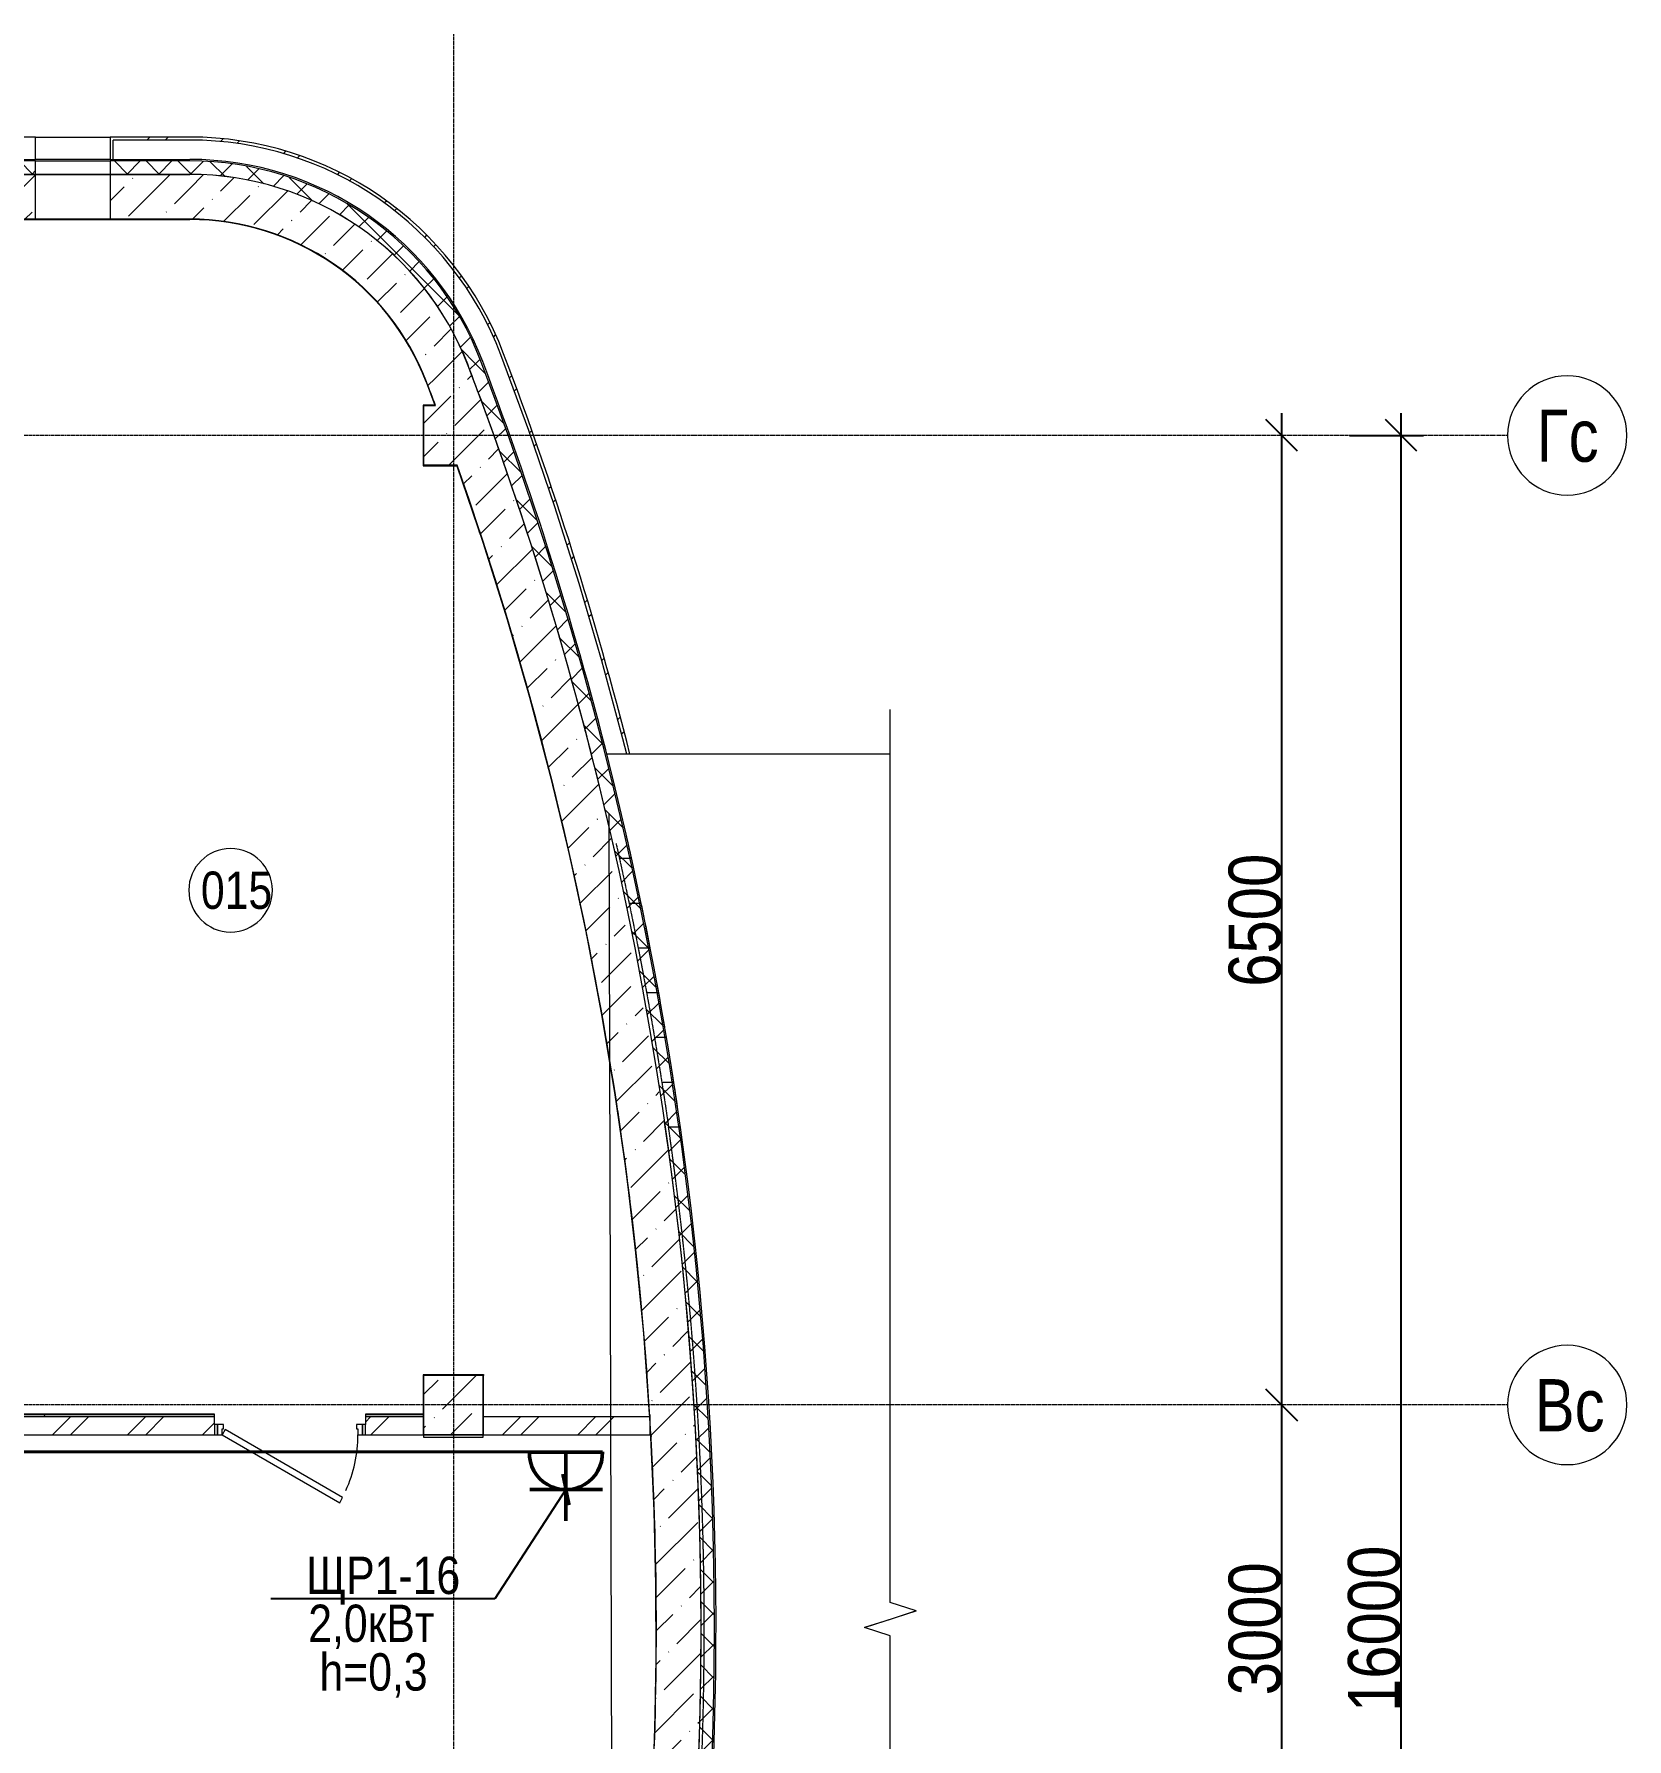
# Model space of a CAD drawing. Header units: metres. Extents: x -93142 to 227756, y -64772 to 286334.
# Drawn here: x 84653 to 95328, y -49524 to -38095 of the extents above; entities that cross this region are included whole.
import ezdxf

# ---------------------------------------------------------------- set-up
doc = ezdxf.new("R2010")
doc.units = ezdxf.units.M
for name, pattern in [('ADSK_Линия сетки', [21, 12, -3, 3, -3]), ('Сверху', [3.96875, 2.38125, -1.5875]), ('Сверху_2_', [3.96875, 2.38125, -1.5875])]:
    doc.linetypes.add(name, pattern=pattern)
for name, color, linetype, lineweight in [('A-ANNO-DIMS', 7, 'Continuous', 9), ('A-ANNO-NOTE', 7, 'Continuous', 5), ('A-AREA-IDEN', 7, 'Continuous', 9), ('A-DETL-THIN', 7, 'Continuous', 5), ('A-DOOR', 7, 'Continuous', 5), ('A-DOOR-FRAM', 7, 'Continuous', 13), ('A-FLOR', 7, 'Continuous', 5), ('A-GLAZ', 7, 'Continuous', 5), ('A-WALL', 7, 'Continuous', 5), ('A-WALL-PATT', 7, 'Continuous', 18), ('I-WALL', 7, 'Continuous', 5), ('S-COLS', 7, 'Continuous', 5), ('S-FNDN', 7, 'Continuous', 5), ('S-GRID', 7, 'Continuous', 9), ('S-GRID-IDEN', 7, 'Continuous', 9), ('S-STRS-MBND', 7, 'Сверху', 5), ('Освещение', 1, 'Continuous', 50), ('Эл-свет раб.', 5, 'Continuous', 50), ('ЭЛ.сети', 5, 'Continuous', 100), ('ЭОМ', 7, 'Continuous', 40)]:
    doc.layers.add(name, color=color, linetype=linetype, lineweight=lineweight)
doc.styles.add('GOST Common_I', font='ARIALN.TTF', dxfattribs={"height": 350})
doc.styles.add('GOST Common_I_1', font='ARIALN.TTF', dxfattribs={"height": 300})
doc.styles.add('STYLE1', font='ARIALN.TTF', dxfattribs={"height": 250})
doc.styles.add('ГОСТ 2.304', font='ARIALN.TTF', dxfattribs={"width": 0.85})
doc.dimstyles.new('ADSK_Основной_3_5', dxfattribs={"dimscale": 304.8, "dimtxt": 352.000249, "dimasz": 0.695866, "dimexe": 0.492126, "dimexo": 0.984252, "dimgap": 0, "dimtad": 1, "dimdec": 3, "dimrnd": 0.001, "dimdsep": 46, "dimtxsty": 'GOST Common_I', "dimblk1": 'OBLIQUE', "dimblk2": 'OBLIQUE', "dimsah": 1, "dimcen": 0.09, "dimdle": 0.492126, "dimazin": 0, "dimtfac": 1, "dimtdec": 4, "dimtix": 1, "dimtmove": 0, "dimatfit": 3, "dimfxl": 1, "dimtvp": 1, "dimtolj": 1, "dimtzin": 0, "dimarcsym": 2})
doc.dimstyles.new('СПДС', dxfattribs={"dimscale": 100, "dimtxt": 2.5, "dimasz": 2.5, "dimexe": 1.25, "dimexo": 0.625, "dimtad": 1, "dimdec": 0, "dimrnd": 0.001, "dimtxsty": 'ГОСТ 2.304', "dimblk": 'OBLIQUE', "dimcen": 2.5, "dimdle": 2, "dimadec": 0, "dimazin": 2, "dimtfac": 0.75, "dimtdec": 0, "dimtmove": 1, "dimatfit": 3, "dimfxl": 1, "dimtolj": 1, "dimarcsym": 1})
pattern_1 = [(45, (0, 0), (84.19025, 308.69666), [396.875, -79.375, 3.353, -76.022])]
pattern_2 = [(45, (0, 0), (-251.4472, 251.4472), []), (45, (0, 381), (-251.4472, 251.4472), [])]
pattern_3 = [(0, (0, 0), (812.8, 203.2), [33.528, -576.072, 33.528, -576.072, -3251.2]), (0, (0, 0), (812.8, 203.2), [-1219.2, 33.528, -1185.672, 33.528, -576.072, -1422.4]), (0, (0, 0), (812.8, 203.2), [-3048, 33.528, -372.872, 33.528, -982.472]), (120, (304.8, 101.6), (-582.37636, 602.30545), [33.528, -576.072, 33.528, -576.072, -3251.2]), (120, (304.8, 101.6), (-582.37636, 602.30545), [-1219.2, 33.528, -1185.672, 33.528, -576.072, -1422.4]), (120, (304.8, 101.6), (-582.37636, 602.30545), [-3048, 33.528, -372.872, 33.528, -982.472]), (240, (406.4, 508), (-230.42364, -805.50545), [33.528, -576.072, 33.528, -576.072, -3251.2]), (240, (406.4, 508), (-230.42364, -805.50545), [-1219.2, 33.528, -1185.672, 33.528, -576.072, -1422.4]), (240, (406.4, 508), (-230.42364, -805.50545), [-3048, 33.528, -372.872, 33.528, -982.472])]
pattern_4 = [(45, (0, 0), (-106.06602, 106.06602), []), (135, (0, 0), (-106.06602, -106.06602), [])]

# ---------------------------------------------------------------- blocks, each defined once
blk = doc.blocks.new('1709 КДП АПК АС_Крыльца_rvt-1-Цокольный этаж')
at = {"layer": 'S-FNDN', "lineweight": 9}
blk.add_line((88976, -45441), (88986, -45440), dxfattribs=at)
at = {"layer": 'S-STRS-MBND', "linetype": 'Continuous', "lineweight": 9}
blk.add_line((88537, -54123), (88507, -43323), dxfattribs=at)
at = {"layer": 'S-STRS-MBND', "lineweight": 9}
for p, q in [((88656, -43623), (88576, -43623)), ((88656, -43623), (88576, -43623)), ((88722, -43923), (88641, -43923)), ((88722, -43923), (88641, -43923)), ((88781, -44223), (88702, -44223)), ((88781, -44223), (88702, -44223)), ((88839, -44523), (88758, -44523)), ((88839, -44523), (88758, -44523)), ((88890, -44823), (88811, -44823)), ((88890, -44823), (88811, -44823)), ((88939, -45123), (88860, -45123)), ((88939, -45123), (88860, -45123)), ((88984, -45423), (88905, -45423)), ((88984, -45423), (88905, -45423))]:
    blk.add_line(p, q, dxfattribs=at)
blk.add_arc((65374, -48786), 23770, 352.1723, 8.1327, dxfattribs=at)
blk.add_open_spline([(88553, -43521), (88696, -44150), (88813, -44785), (88905, -45423)], degree=3, dxfattribs=at)
blk = doc.blocks.new('Окно-Квадратный проем - 500 x 600_в_-242012-Цокольный этаж')
at = {"layer": 'A-GLAZ', "lineweight": 20}
for p, q in [((-258, -150), (-258, 150)), ((242, 150), (242, -150))]:
    blk.add_line(p, q, dxfattribs=at)
at = {"layer": 'A-GLAZ', "linetype": 'Сверху_2_', "lineweight": 20}
for p, q in [((-258, 150), (242, 150)), ((242, -150), (-258, -150))]:
    blk.add_line(p, q, dxfattribs=at)
blk = doc.blocks.new('КДП АПК - КР_rvt-1-Цокольный этаж')
at = {"layer": 'A-WALL-PATT', "lineweight": 15}
h = blk.add_hatch(dxfattribs=at)
h.set_pattern_fill('FP_9', color=256, style=0, pattern_type=2)
h.set_pattern_definition(pattern_1)
h.paths.add_polyline_path([(85696, -38696), (85696, -38396), (85163, -38396), (85163, -38696), (85539, -38696)], flags=0)
h.paths.add_polyline_path([(84525, -38696), (84663, -38696), (84663, -38396), (81163, -38396), (81163, -38696), (82497, -38696)], flags=0)
h.paths.add_polyline_path([(80663, -38696), (80663, -38396), (77163, -38396), (77163, -38696), (80469, -38696)], flags=0)
h.paths.add_polyline_path([(76663, -38696), (76663, -38396), (73163, -38396), (73163, -38696), (74386, -38696)], flags=0)
h.paths.add_polyline_path([(72663, -38696), (72663, -38396), (67912, -38396), (67912, -38696), (72358, -38696)], flags=0)
h = blk.add_hatch(dxfattribs=at)
h.set_pattern_fill('FP_9', color=256, style=0, pattern_type=2)
h.set_pattern_definition(pattern_1)
h.paths.add_polyline_path([(87283, -39786), (87563, -39679), (87504, -39541), (87434, -39407), (87355, -39279), (87266, -39158), (87169, -39043), (87063, -38936), (86949, -38837), (86828, -38747), (86701, -38667), (86568, -38596), (86431, -38536), (86289, -38486), (86143, -38446), (85996, -38418), (85846, -38401), (85696, -38396), (85696, -38696), (85842, -38702), (85987, -38721), (86129, -38752), (86269, -38795), (86404, -38850), (86534, -38917), (86658, -38995), (86775, -39083), (86884, -39180), (86984, -39287), (87075, -39402), (87155, -39524), (87229, -39664)], flags=0)
h = blk.add_hatch(dxfattribs=at)
h.set_pattern_fill('FP_9', color=256, style=0, pattern_type=2)
h.set_pattern_definition(pattern_1)
h.paths.add_polyline_path([(87563, -56612), (87663, -56346), (87343, -56346), (87283, -56505)], flags=0)
h.paths.add_polyline_path([(87663, -39946), (87563, -39679), (87283, -39786), (87343, -39946), (87567, -39946)], flags=0)
h.paths.add_polyline_path([(87663, -56346), (87838, -55853), (88002, -55356), (88156, -54856), (88298, -54352), (88429, -53845), (88549, -53336), (88658, -52824), (88755, -52310), (88841, -51794), (88916, -51276), (88979, -50757), (89031, -50236), (89071, -49714), (89100, -49192), (89117, -48669), (89123, -48146), (89117, -47622), (89100, -47099), (89067, -46526), (89028, -46029), (88979, -45535), (88915, -45009), (88878, -44749), (88832, -44484), (88730, -43961), (88616, -43441), (88491, -42923), (88541, -42923), (88429, -42446), (88298, -41939), (88156, -41436), (88002, -40935), (87838, -40439), (87663, -39946), (87663, -40346), (87488, -40346), (87659, -40848), (87818, -41353), (87966, -41862), (88102, -42374), (88227, -42890), (88339, -43408), (88441, -43928), (88530, -44450), (88608, -44975), (88674, -45501), (88727, -46029), (88769, -46557), (88799, -47086), (88817, -47616), (88823, -48151), (88817, -48676), (88799, -49205), (88769, -49735), (88726, -50272), (88674, -50791), (88608, -51317), (88530, -51841), (88441, -52363), (88339, -52884), (88227, -53402), (88102, -53917), (87966, -54429), (87818, -54938), (87659, -55444), (87488, -55946), (87663, -55946)], flags=0)
at = {"layer": 'S-COLS', "lineweight": 15}
h = blk.add_hatch(dxfattribs=at)
h.set_pattern_fill('FP_9', color=256, style=0, pattern_type=2)
h.set_pattern_definition(pattern_1)
h.paths.add_polyline_path([(87663, -40346), (87663, -39946), (87263, -39946), (87263, -40346), (87567, -40346)], flags=0)
h = blk.add_hatch(dxfattribs=at)
h.set_pattern_fill('FP_9', color=256, style=0, pattern_type=2)
h.set_pattern_definition(pattern_1)
h.paths.add_polyline_path([(87663, -46846), (87663, -46446), (87263, -46446), (87263, -46846)], flags=0)
at = {"layer": 'I-WALL', "lineweight": 15}
for p, q in [((84663, -38396), (81163, -38396)), ((84663, -38696), (84663, -38396)), ((84663, -38396), (85163, -38396)), ((85696, -38396), (85163, -38396)), ((85163, -38396), (85163, -38696)), ((81163, -38696), (84663, -38696)), ((85163, -38696), (84663, -38696)), ((85163, -38696), (85696, -38696))]:
    blk.add_line(p, q, dxfattribs=at)
for centre, radius, start, end in [((85696, -40396), 2000, 20.9935, 90), ((85696, -40396), 1700, 21.0028, 90), ((65373, -48146), 23750, 20.1979, 20.8845), ((65373, -48146), 23450, 20.4678, 20.8838), ((65373, -48146), 23750, 12.7034, 20.1979), ((65373, -48146), 23450, 340.572, 19.428), ((65373, -48146), 23750, 339.8021, 8.2233)]:
    blk.add_arc(centre, radius, start, end, dxfattribs=at)
at = {"layer": 'S-COLS', "lineweight": 15}
for p, q in [((87343, -39946), (87263, -39946)), ((87263, -39946), (87263, -40346)), ((87263, -40346), (87488, -40346)), ((87663, -46446), (87263, -46446)), ((87263, -46446), (87263, -46846)), ((87663, -46846), (87663, -46446)), ((87263, -46846), (87663, -46846))]:
    blk.add_line(p, q, dxfattribs=at)
at = {"lineweight": 15}
blk.add_blockref('Окно-Квадратный проем - 500 x 600_в_-242012-Цокольный этаж', (84921, -38546), dxfattribs=at)
blk = doc.blocks.new('AC_Дверь_Однопольная_ДеревяннаяВнутренняя_ГОСТ6629-88 - ДГ 21-10Л-1292866-Цокольный этаж')
at = {"layer": 'A-DOOR', "lineweight": 13}
for p, q in [((-333, 515), (-353, 480)), ((-353, 480), (435, 25)), ((455, 60), (-333, 515)), ((435, 25), (455, 60))]:
    blk.add_line(p, q, dxfattribs=at)
at = {"layer": 'A-DOOR', "lineweight": 18}
for p, q in [((-485, 60), (-505, 60)), ((-505, 60), (-505, -10)), ((-485, -10), (-485, 60)), ((505, 60), (485, 60)), ((485, 60), (485, -10)), ((505, -10), (505, 60)), ((-505, -10), (-485, -10)), ((485, -10), (505, -10))]:
    blk.add_line(p, q, dxfattribs=at)
at = {"layer": 'A-DOOR'}
blk.add_arc((455, 60), 910, 155.7365, 180, dxfattribs=at)
at = {"layer": 'A-DOOR-FRAM'}
for p, q in [((-455, 60), (-485, 60)), ((-485, 60), (-485, -10)), ((-455, 20), (-455, 60)), ((-445, 20), (-455, 20)), ((-445, -10), (-445, 20)), ((455, 20), (445, 20)), ((445, 20), (445, -10)), ((485, 60), (455, 60)), ((455, 60), (455, 20)), ((485, -10), (485, 60)), ((-485, -10), (-445, -10)), ((445, -10), (485, -10))]:
    blk.add_line(p, q, dxfattribs=at)
blk = doc.blocks.new('Ось сетки - D8-1256827-Цокольный этаж')
at = {"layer": 'S-GRID-IDEN'}
for start, end in [(360, 180), (180, 360)]:
    blk.add_arc((0, 0), 4, start, end, dxfattribs=at)
blk = doc.blocks.new('ПСС_Марка_помещения - Имя_2_5мм-224473-Цокольный этаж')
at = {"layer": 'A-AREA-IDEN'}
for start, end in [(360, 180), (180, 360)]:
    blk.add_arc((-0.07, 0.04), 3.5, start, end, dxfattribs=at)
blk = doc.blocks.new('_Oblique')
at = {"color": 0, "linetype": 'ByBlock', "lineweight": -2}
blk.add_line((-0.5, -0.5), (0.5, 0.5), dxfattribs=at)
blk = doc.blocks.new('DIMBLOCK11-Цокольный этаж')
at = {"layer": 'A-ANNO-DIMS', "color": 0, "lineweight": -2, "transparency": 16777216}
for p, q in [((93815, -56936), (93815, -40636)), ((93468, -40786), (93965, -40786)), ((93468, -56786), (93965, -56786))]:
    blk.add_line(p, q, dxfattribs=at)
at = {"layer": 'Defpoints', "color": 0, "transparency": 16777216}
for p in [(93168, -40786), (93815, -40786), (93168, -56786)]:
    blk.add_point(p, dxfattribs=at)
at = {"layer": 'A-ANNO-DIMS', "color": 0, "lineweight": -2, "transparency": 16777216, "xscale": 212.1, "yscale": 212.1, "zscale": 212.1}
for p, rotation in [((93815, -40786), 90), ((93815, -56786), 270)]:
    blk.add_blockref('_Oblique', p, dxfattribs=dict(at, rotation=rotation))
at = {"layer": 'A-ANNO-DIMS', "color": 0, "lineweight": 15, "transparency": 16777216, "insert": (93636, -48786), "char_height": 350, "width": 1116.86, "attachment_point": 5, "rotation": 90, "style": 'GOST Common_I'}
blk.add_mtext('\\A1;16000', dxfattribs=at)
blk = doc.blocks.new('DIMBLOCK13-Цокольный этаж')
at = {"layer": 'A-ANNO-DIMS', "color": 0, "lineweight": -2, "transparency": 16777216}
for p, q in [((93015, -50436), (93015, -47136)), ((93165, -47286), (93165, -47286)), ((93165, -50286), (93165, -50286))]:
    blk.add_line(p, q, dxfattribs=at)
at = {"layer": 'Defpoints', "color": 0, "transparency": 16777216}
for p in [(92865, -47286), (93015, -47286), (92865, -50286)]:
    blk.add_point(p, dxfattribs=at)
at = {"layer": 'A-ANNO-DIMS', "color": 0, "lineweight": -2, "transparency": 16777216, "xscale": 212.1, "yscale": 212.1, "zscale": 212.1}
for p, rotation in [((93015, -47286), 90), ((93015, -50286), 270)]:
    blk.add_blockref('_Oblique', p, dxfattribs=dict(at, rotation=rotation))
at = {"layer": 'A-ANNO-DIMS', "color": 0, "lineweight": 15, "transparency": 16777216, "insert": (92836, -48786), "char_height": 350, "width": 945.03, "attachment_point": 5, "rotation": 90, "style": 'GOST Common_I'}
blk.add_mtext('\\A1;3000', dxfattribs=at)
blk = doc.blocks.new('DIMBLOCK14-Цокольный этаж')
at = {"layer": 'A-ANNO-DIMS', "color": 0, "lineweight": -2, "transparency": 16777216}
for p, q in [((93015, -47436), (93015, -40636)), ((93165, -40786), (93165, -40786)), ((93165, -47286), (93165, -47286))]:
    blk.add_line(p, q, dxfattribs=at)
at = {"layer": 'Defpoints', "color": 0, "transparency": 16777216}
for p in [(92865, -40786), (93015, -40786), (92865, -47286)]:
    blk.add_point(p, dxfattribs=at)
at = {"layer": 'A-ANNO-DIMS', "color": 0, "lineweight": -2, "transparency": 16777216, "xscale": 212.1, "yscale": 212.1, "zscale": 212.1}
for p, rotation in [((93015, -40786), 90), ((93015, -47286), 270)]:
    blk.add_blockref('_Oblique', p, dxfattribs=dict(at, rotation=rotation))
at = {"layer": 'A-ANNO-DIMS', "color": 0, "lineweight": 15, "transparency": 16777216, "insert": (92836, -44036), "char_height": 350, "width": 945.03, "attachment_point": 5, "rotation": 90, "style": 'GOST Common_I'}
blk.add_mtext('\\A1;6500', dxfattribs=at)
blk = doc.blocks.new('Розетка штепсельная с заземляющим контактом скрытой установки IP20')
at = {"layer": 'Эл-свет раб.', "ltscale": 0.3}
for p, q in [((191575, -246568), (191575, -246106)), ((191816, -246316), (191329, -246316)), ((191819, -246568), (191331, -246568))]:
    blk.add_line(p, q, dxfattribs=at)
at = {"layer": 'Эл-свет раб.', "ltscale": 0.3, "extrusion": (0, 0, -1)}
blk.add_ellipse((191575, -246560), major_axis=(-173, 173), ratio=1, start_param=5.464002, end_param=8.673165, dxfattribs=at)

msp = doc.modelspace()

# ---------------------------------------------------------------- hatches: boundary and pattern name
at = {"layer": 'A-WALL-PATT', "lineweight": 15}
h = msp.add_hatch(dxfattribs=at)
h.set_pattern_fill('FP_1', color=256, style=0, pattern_type=2)
h.set_pattern_definition(pattern_2)
h.paths.add_polyline_path([(85162.6532, -38935.6443), (85182.6532, -38935.6443), (85182.6532, -38805.6443), (85695.5434, -38805.6443), (85695.5434, -38785.6443), (85162.6532, -38785.6443), (85162.6532, -38805.6443)], flags=0)
h.paths.add_polyline_path([(84642.6532, -38935.6443), (84662.6532, -38935.6443), (84662.6532, -38785.6443), (81162.6532, -38785.6443), (81162.6532, -38935.6443), (81182.6532, -38935.6443), (81182.6532, -38805.6443), (84642.6532, -38805.6443)], flags=0)
h.paths.add_polyline_path([(80642.6532, -38935.6443), (80662.6532, -38935.6443), (80662.6532, -38785.6443), (77162.6532, -38785.6443), (77162.6532, -38935.6443), (77182.6532, -38935.6443), (77182.6532, -38805.6443), (80642.6532, -38805.6443)], flags=0)
h.paths.add_polyline_path([(76642.6532, -38935.6443), (76662.6532, -38935.6443), (76662.6532, -38785.6443), (73162.6532, -38785.6443), (73162.6532, -38935.6443), (73182.6532, -38935.6443), (73182.6532, -38805.6443), (76642.6532, -38805.6443)], flags=0)
h.paths.add_polyline_path([(72662.6532, -38935.6443), (72662.6532, -38785.6443), (67912.2467, -38785.6443), (67912.2467, -38805.6443), (72642.6532, -38805.6443), (72642.6532, -38935.6443)], flags=0)
h = msp.add_hatch(dxfattribs=at)
h.set_pattern_fill('FP_1', color=256, style=0, pattern_type=2)
h.set_pattern_definition(pattern_2)
h.paths.add_polyline_path([(87780.7407, -40245.1684), (87799.4357, -40238.0623), (87737.4744, -40090.6482), (87665.1996, -39948.0072), (87582.9762, -39810.8597), (87491.2196, -39679.8985), (87390.3933, -39555.785), (87281.0065, -39439.146), (87163.6117, -39330.5708), (87038.8018, -39230.6078), (86907.2073, -39139.7618), (86769.4928, -39058.4916), (86626.3539, -38987.2079), (86478.5136, -38926.2706), (86326.7186, -38875.9874), (86171.7356, -38836.6125), (86014.3474, -38808.3446), (85855.349, -38791.3266), (85695.5434, -38785.6443), (85695.5434, -38805.6443), (85863.8104, -38812.0018), (86031.1179, -38831.0378), (86196.5122, -38862.644), (86359.05, -38906.6401), (86517.8046, -38962.7752), (86671.871, -39030.7293), (86820.3706, -39110.1148), (86962.4567, -39200.4793), (87097.3192, -39301.3074), (87224.1891, -39412.0242), (87342.3431, -39531.9985), (87453.2913, -39663.5622), (87549.862, -39796.9344), (87638.0438, -39940.3853), (87715.1499, -40090.0812)], flags=0)
at = {"layer": 'A-WALL-PATT', "lineweight": 15, "true_color": 0x787878}
h = msp.add_hatch(dxfattribs=at)
h.set_pattern_fill('FP_4', color=8, style=0, pattern_type=2)
h.set_pattern_definition(pattern_4)
h.paths.add_polyline_path([(85539.2534, -39035.6443), (85695.5434, -39035.6443), (85695.5434, -38945.6443), (85162.6532, -38945.6443), (85162.6532, -39035.6443)], flags=0)
h.paths.add_polyline_path([(84662.6532, -39035.6443), (84662.6532, -38945.6443), (81162.6532, -38945.6443), (81162.6532, -39035.6443), (84525.3001, -39035.6443)], flags=0)
h.paths.add_polyline_path([(80662.6532, -39035.6443), (80662.6532, -38945.6443), (77162.6532, -38945.6443), (77162.6532, -39035.6443), (80469.4869, -39035.6443)], flags=0)
h.paths.add_polyline_path([(76662.6532, -39035.6443), (76662.6532, -38945.6443), (73162.6532, -38945.6443), (73162.6532, -39035.6443), (74385.7672, -39035.6443)], flags=0)
h.paths.add_polyline_path([(72662.6532, -39035.6443), (72662.6532, -38945.6443), (67912.2467, -38945.6443), (67912.2467, -39035.6443), (72357.8606, -39035.6443)], flags=0)
h = msp.add_hatch(dxfattribs=at)
h.set_pattern_fill('FP_4', color=8, style=0, pattern_type=2)
h.set_pattern_definition(pattern_4)
h.paths.add_polyline_path([(87562.7851, -40319.119), (87646.8419, -40286.9562), (87585.0102, -40142.3273), (87512.4765, -40002.7581), (87429.6519, -39869.0391), (87337.0054, -39741.9278), (87235.0617, -39622.1439), (87124.3983, -39510.3661), (87005.6419, -39407.2273), (86879.4652, -39313.3118), (86746.5828, -39229.1516), (86607.7474, -39155.2231), (86463.7453, -39091.9453), (86315.3922, -39039.6765), (86163.5283, -38998.7128), (86009.0137, -38969.2861), (85852.7237, -38951.5631), (85695.5434, -38945.6443), (85695.5434, -39035.6443), (85845.95, -39041.3079), (85995.5048, -39058.2665), (86143.3607, -39086.424), (86288.6804, -39125.6211), (86430.6408, -39175.6358), (86568.438, -39236.1847), (86701.2915, -39306.9249), (86828.4488, -39387.4558), (86949.1899, -39477.3214), (87062.8309, -39576.0126), (87168.7282, -39682.9705), (87266.282, -39797.5893), (87354.9398, -39919.2199), (87434.1996, -40047.1735), (87503.6124, -40180.7253)], flags=0)
at = {"layer": 'A-WALL-PATT', "lineweight": 15}
h = msp.add_hatch(dxfattribs=at)
h.set_pattern_fill('FP_2', color=256, style=0, pattern_type=2)
h.set_pattern_definition(pattern_3)
h.paths.add_polyline_path([(85695.5434, -39338.6443), (85695.5434, -39335.6443), (84280.6532, -39335.6443), (84280.6532, -39338.6443), (85539.2534, -39338.6443)], flags=0)
h = msp.add_hatch(dxfattribs=at)
h.set_pattern_fill('FP_2', color=256, style=0, pattern_type=2)
h.set_pattern_definition(pattern_3)
h.paths.add_polyline_path([(87279.7986, -40427.4136), (87282.6004, -40426.3413), (87224.3874, -40292.2495), (87154.8698, -40163.6545), (87074.5616, -40041.5072), (86984.0566, -39926.7108), (86884.0241, -39820.1141), (86775.2036, -39722.5054), (86658.3998, -39634.6063), (86534.4764, -39557.0668), (86404.3498, -39490.4603), (86268.982, -39435.2793), (86129.3742, -39391.9318), (85986.5584, -39360.7383), (85841.5909, -39341.9294), (85695.5434, -39335.6443), (85695.5434, -39338.6443), (85841.3329, -39344.9183), (85986.0444, -39363.6939), (86128.6079, -39394.8323), (86267.9693, -39438.1032), (86403.0979, -39493.1867), (86532.9948, -39559.6754), (86656.6993, -39637.0778), (86773.2969, -39724.8215), (86881.9253, -39822.2578), (86981.7813, -39928.666), (87072.1266, -40043.2595), (87152.2932, -40165.191), (87221.6882, -40293.5587), (87255.2293, -40370.8192)], flags=0)
at = {"layer": 'A-WALL-PATT', "lineweight": 15, "true_color": 0x787878}
h = msp.add_hatch(dxfattribs=at)
h.set_pattern_fill('FP_4', color=8, style=0, pattern_type=2)
h.set_pattern_definition(pattern_4)
h.paths.add_polyline_path([(87646.8419, -57284.3325), (87834.6597, -56774.7386), (88010.8204, -56260.9986), (88175.2325, -55743.379), (88327.8107, -55222.1485), (88468.4759, -54697.5775), (88597.155, -54169.9384), (88713.7812, -53639.5049), (88819.1753, -53101.4448), (88910.6392, -52571.3572), (88990.7689, -52034.1975), (89058.6414, -51495.3517), (89114.2216, -50955.0997), (89157.4805, -50413.7218), (89188.3958, -49871.499), (89206.9514, -49328.7126), (89213.1377, -48785.6443), (89206.9514, -48242.5761), (89188.3958, -47699.7897), (89153.7286, -47110.6119), (89114.2216, -46616.1889), (89052.7136, -46028.875), (88990.5304, -45535.4925), (88910.6392, -44999.9314), (88818.294, -44464.7363), (88713.7812, -43931.7838), (88597.155, -43401.3502), (88468.4759, -42873.7111), (88327.8107, -42349.1401), (88161.7089, -41785.3332), (88010.8204, -41310.29), (87834.6597, -40796.55), (87646.8419, -40286.9562), (87562.7851, -40319.119), (87749.8903, -40826.7847), (87925.3825, -41338.5809), (88089.1708, -41854.2418), (88241.1701, -42373.5), (88381.3015, -42896.0859), (88513.6572, -43440.6707), (88627.8084, -43961.0281), (88730.2584, -44483.7916), (88821.7871, -45014.2596), (88901.6127, -45549.3864), (88969.2277, -46086.1927), (89024.5969, -46624.4), (89067.6917, -47163.7289), (89098.4897, -47703.8995), (89116.9749, -48244.6315), (89123.1377, -48785.6443), (89116.9749, -49326.6571), (89098.4897, -49867.3891), (89067.6917, -50407.5597), (89024.5969, -50946.8886), (88969.2277, -51485.0959), (88901.6127, -52021.9022), (88821.7871, -52557.029), (88727.5869, -53101.4448), (88625.676, -53621.1342), (88509.4923, -54149.5603), (88381.3015, -54675.2027), (88241.1701, -55197.7886), (88089.1708, -55717.0468), (87925.3825, -56232.7077), (87749.8903, -56744.5039), (87562.7851, -57252.1696), (87567.1599, -57253.8435)], flags=0)
at = {"layer": 'A-WALL-PATT', "lineweight": 15}
h = msp.add_hatch(dxfattribs=at)
h.set_pattern_fill('FP_1', color=256, style=0, pattern_type=2)
h.set_pattern_definition(pattern_2)
h.paths.add_polyline_path([(88624.4468, -42922.9788), (88645.1026, -42922.9788), (88621.0129, -42824.4114), (88480.1934, -42299.9695), (88327.5448, -41778.8478), (88163.1452, -41261.3131), (87987.0788, -40747.6303), (87799.4357, -40238.0623), (87780.7407, -40245.1684), (87967.5585, -40752.4289), (88142.8947, -41263.7717), (88308.5358, -41785.3332), (88458.7716, -42297.6624), (88599.1518, -42819.685), (88616.4971, -42890.5158)], flags=0)
h = msp.add_hatch(dxfattribs=at)
h.set_pattern_fill('FP_2', color=256, style=0, pattern_type=2)
h.set_pattern_definition(pattern_3)
h.paths.add_polyline_path([(88779.1898, -47350.6443), (88739.6925, -46809.128), (88687.6685, -46268.6714), (88623.1457, -45729.564), (88546.1588, -45192.095), (88456.7488, -44656.5525), (88354.9639, -44123.2236), (88240.8585, -43592.3942), (88114.4938, -43064.3489), (87975.9377, -42539.3707), (87825.2643, -42017.7411), (87662.5544, -41499.7397), (87487.8952, -40985.6443), (87485.7723, -40988.6448), (87660.225, -41502.2694), (87822.7492, -42019.7923), (87973.2579, -42540.9363), (88111.6705, -43065.4227), (88237.913, -43592.9706), (88351.9178, -44123.2977), (88453.6239, -44656.1203), (88542.9768, -45191.153), (88619.9287, -45728.1096), (88684.4385, -46266.7026), (88736.4715, -46806.6439), (88775.9998, -47347.6412)], flags=0)
h = msp.add_hatch(dxfattribs=at)
h.set_pattern_fill('FP_2', color=256, style=0, pattern_type=2)
h.set_pattern_definition(pattern_3)
h.paths.add_polyline_path([(87262.6532, -47347.6443), (87262.6532, -47082.6443), (87259.6532, -47082.6443), (87259.6532, -47347.6443)], flags=0)
h = msp.add_hatch(dxfattribs=at)
h.set_pattern_fill('FP_2', color=256, style=0, pattern_type=2)
h.set_pattern_definition(pattern_3)
h.paths.add_polyline_path([(87662.6532, -47085.6443), (87665.6532, -47085.6443), (87665.6532, -47082.6443), (87262.6532, -47082.6443), (87262.6532, -47085.6443)], flags=0)
h = msp.add_hatch(dxfattribs=at)
h.set_pattern_fill('FP_2', color=256, style=0, pattern_type=2)
h.set_pattern_definition(pattern_3)
h.paths.add_polyline_path([(87665.6532, -47350.6443), (87665.6532, -47085.6443), (87662.6532, -47085.6443), (87662.6532, -47350.6443)], flags=0)
h = msp.add_hatch(dxfattribs=at)
h.set_pattern_fill('FP_1', color=256, style=0, pattern_type=2)
h.set_pattern_definition(pattern_2)
h.paths.add_polyline_path([(87262.6532, -47485.6443), (87262.6532, -47365.6443), (86872.6532, -47365.6443), (86872.6532, -47485.6443)], flags=0)
h.paths.add_polyline_path([(84262.6532, -47485.6443), (85862.6532, -47485.6443), (85862.6532, -47365.6443), (84262.6532, -47365.6443), (84262.6532, -47443.389)], flags=0)
h = msp.add_hatch(dxfattribs=at)
h.set_pattern_fill('FP_2', color=256, style=0, pattern_type=2)
h.set_pattern_definition(pattern_3)
h.paths.add_polyline_path([(86872.6532, -47350.6443), (87262.6532, -47350.6443), (87262.6532, -47347.6443), (86872.6532, -47347.6443)], flags=0)
h.paths.add_polyline_path([(85862.6532, -47350.6443), (85862.6532, -47347.6443), (84280.6532, -47347.6443), (84280.6532, -47350.6443), (84525.3001, -47350.6443)], flags=0)
h = msp.add_hatch(dxfattribs=at)
h.set_pattern_fill('FP_2', color=256, style=0, pattern_type=2)
h.set_pattern_definition(pattern_3)
h.paths.add_polyline_path([(86872.6532, -47365.6443), (87262.6532, -47365.6443), (87262.6532, -47350.6443), (86872.6532, -47350.6443)], flags=0)
h.paths.add_polyline_path([(85862.6532, -47365.6443), (85862.6532, -47350.6443), (84280.6532, -47350.6443), (84280.6532, -47365.6443), (84525.3001, -47365.6443)], flags=0)
h = msp.add_hatch(dxfattribs=at)
h.set_pattern_fill('FP_1', color=256, style=0, pattern_type=2)
h.set_pattern_definition(pattern_2)
h.paths.add_polyline_path([(88581.1132, -47485.6443), (88782.6532, -47485.6443), (88782.6532, -47365.6443), (87662.6532, -47365.6443), (87662.8894, -47485.6443)], flags=0)
h = msp.add_hatch(dxfattribs=at)
h.set_pattern_fill('FP_2', color=256, style=0, pattern_type=2)
h.set_pattern_definition(pattern_3)
h.paths.add_polyline_path([(88787.4865, -50078.227), (88800.2261, -49821.9977), (88810.1618, -49565.6443), (88807.1602, -49565.6436), (88797.2269, -49821.915), (88784.4911, -50078.0616)], flags=0)
h.paths.add_polyline_path([(88812.6876, -49485.6443), (88821.1885, -49087.9894), (88822.9437, -48690.2476), (88817.9525, -48292.5332), (88806.2165, -47894.9606), (88787.7391, -47497.6443), (88784.8995, -47500.6467), (88806.8317, -47995.8381), (88818.2911, -48491.3825), (88819.2726, -48987.0584), (88809.7757, -49482.6438)], flags=0)

# ---------------------------------------------------------------- linework, layer by layer
at = {"layer": 'A-ANNO-NOTE', "lineweight": 15}
for p, q in [((90391.2088, -42922.9788), (90391.2088, -42622.9788)), ((90564.5091, -48666.6701), (90391.2088, -48722.9788)), ((90564.5091, -48666.6701), (90391.2088, -48722.9788)), ((90391.2088, -48722.9788), (90218.0042, -48777.9787))]:
    msp.add_line(p, q, dxfattribs=at)
at = {"layer": 'A-DETL-THIN', "lineweight": 15}
for p, q in [((90391.2088, -42922.9788), (88491.3481, -42922.9788)), ((90391.2088, -48610.2913), (90391.2088, -42922.9788)), ((90218.0042, -48777.9991), (90564.2938, -48666.53)), ((90564.2938, -48666.53), (90391.2088, -48610.2913)), ((90391.2088, -48832.9836), (90218.0042, -48777.9991)), ((90391.2088, -54522.9788), (90391.2088, -48832.9836))]:
    msp.add_line(p, q, dxfattribs=at)
msp.add_arc((65373.1377, -48785.6443), 23850, 346.08045885, 14.22994766, dxfattribs=at)
at = {"layer": 'A-FLOR', "lineweight": 15}
for p, q in [((87662.5529, -41499.7351), (87662.9434, -41500.9301)), ((87825.2617, -42017.7325), (87825.987, -42020.1392)), ((87975.9344, -42539.3588), (87976.9381, -42542.992)), ((88779.1786, -47350.4608), (88780.1046, -47365.6443)), ((88782.6532, -47485.6443), (88787.0759, -47485.6443)), ((88787.0759, -47485.6443), (88787.7457, -47497.7646)), ((88820.1004, -48408.2302), (88820.4441, -48430.2267))]:
    msp.add_line(p, q, dxfattribs=at)
for start, end in [(13.52505558, 14.11534714), (12.18346952, 12.78717534), (10.84601141, 11.45900354), (9.51103009, 10.13083172), (8.17765138, 8.8026599), (6.84536919, 7.47448806), (5.51387025, 6.14631622), (4.18295021, 4.81814436), (1.71612763, 2.05050267)]:
    msp.add_arc((65373.1377, -48785.6443), 23450, start, end, dxfattribs=at)
at = {"layer": 'A-WALL', "lineweight": 15}
for p, q in [((85695.5434, -38805.6443), (85182.6532, -38805.6443)), ((85182.6532, -38935.6443), (85182.6532, -38805.6443)), ((85695.5434, -39335.6443), (80177.6532, -39335.6443)), ((84280.6532, -39338.6443), (85695.5434, -39338.6443)), ((87259.6532, -40582.6443), (87259.6532, -40988.6443)), ((87338.3967, -40582.6443), (87259.6532, -40582.6443)), ((87262.6532, -40985.6443), (87262.6532, -40585.6443)), ((87262.6532, -40585.6443), (87339.5168, -40585.6443)), ((87339.5168, -40585.6443), (87342.719, -40585.6443)), ((87259.6532, -40988.6443), (87485.7721, -40988.6443)), ((87484.7141, -40985.6443), (87262.6532, -40985.6443)), ((87487.8952, -40985.6443), (87484.7141, -40985.6443)), ((87259.6532, -47082.6443), (87259.6532, -47347.6443)), ((87665.6532, -47082.6443), (87259.6532, -47082.6443)), ((87262.6532, -47485.6443), (87262.6532, -47085.6443)), ((87262.6532, -47085.6443), (87662.6532, -47085.6443)), ((87662.6532, -47085.6443), (87662.6532, -47485.6443)), ((87665.6532, -47347.6443), (87665.6532, -47082.6443)), ((85862.6532, -47365.6443), (84262.6532, -47365.6443)), ((85862.6532, -47347.6443), (84280.6532, -47347.6443)), ((85862.6532, -47350.6443), (84280.6532, -47350.6443)), ((85862.6532, -47415.6443), (85862.6532, -47347.6443)), ((86872.6532, -47347.6443), (86872.6532, -47415.6443)), ((87259.6532, -47347.6443), (86872.6532, -47347.6443)), ((87262.6532, -47350.6443), (86872.6532, -47350.6443)), ((87262.6532, -47365.6443), (86872.6532, -47365.6443)), ((88780.1046, -47365.6443), (87662.6532, -47365.6443)), ((88782.6532, -47365.6443), (88780.1046, -47365.6443)), ((88782.6532, -47485.6443), (88782.6532, -47365.6443)), ((84262.6532, -47485.6443), (85862.6532, -47485.6443)), ((86872.6532, -47485.6443), (87262.6532, -47485.6443)), ((87662.6532, -47485.6443), (87262.8894, -47485.6443)), ((87262.8894, -47485.6443), (87262.8894, -47500.6443)), ((87262.8894, -47500.6443), (87662.8894, -47500.6443)), ((87662.6532, -47485.6443), (88782.6532, -47485.6443)), ((87662.8894, -47485.6443), (87662.6532, -47485.6443)), ((87662.8894, -47500.6443), (87662.8894, -47485.6443)), ((88787.0759, -47485.6443), (88784.0713, -47485.6443))]:
    msp.add_line(p, q, dxfattribs=at)
at = {"layer": 'A-WALL', "lineweight": 15, "flags": 128}
for points in [[(88625.3804, -42922.7434), (88599.1518, -42819.685), (88458.7716, -42297.6624), (88306.6601, -41778.9368), (88142.8947, -41263.7717), (87967.5585, -40752.4289), (87780.7407, -40245.1684)], [(87279.7986, -40427.4136), (87309.2349, -40504.9771), (87338.3966, -40582.6443)], [(87485.7723, -40988.6448), (87660.2248, -41502.2689), (87822.7491, -42019.7918), (87973.2578, -42540.936), (88111.6705, -43065.4224), (88237.913, -43592.9705), (88351.9178, -44123.2978), (88453.6239, -44656.1204), (88542.9768, -45191.1533), (88619.9287, -45728.11), (88684.4385, -46266.7031), (88736.4716, -46806.6445), (88775.9998, -47347.6412)], [(88784.8995, -47500.6467), (88806.8317, -47995.8367), (88818.2911, -48491.3823), (88819.2726, -48987.0594), (88809.7756, -49482.6476)]]:
    msp.add_lwpolyline(points, dxfattribs=at)
at = {"layer": 'A-WALL', "lineweight": 15}
for centre, radius, start, end in [((85695.5434, -41035.6443), 2230, 20.76118108, 90), ((85695.5434, -41035.6443), 1700, 21.0027975, 90), ((85695.5434, -41035.6443), 1697, 21.00290266, 90), ((65373.1377, -48785.6443), 23450, 20.46775417, 20.88377735), ((65373.1377, -48785.6443), 23450, 3.47163375, 19.42803424), ((65373.1377, -48785.6443), 23450, 356.84020954, 3.17794107)]:
    msp.add_arc(centre, radius, start, end, dxfattribs=at)
at = {"layer": 'I-WALL', "lineweight": 15}
for p, q in [((84662.6532, -38785.6443), (81162.6532, -38785.6443)), ((84662.6532, -38935.6443), (84662.6532, -38785.6443)), ((84662.6532, -38785.6443), (85162.6532, -38785.6443)), ((85695.5434, -38785.6443), (85162.6532, -38785.6443)), ((85162.6532, -38785.6443), (85162.6532, -38935.6443)), ((81162.6532, -38935.6443), (84662.6532, -38935.6443)), ((84662.6532, -38945.6443), (81162.6532, -38945.6443)), ((85162.6532, -38935.6443), (84662.6532, -38935.6443)), ((84662.6532, -39035.6443), (84662.6532, -38945.6443)), ((84662.6532, -38945.6443), (85162.6532, -38945.6443)), ((85162.6532, -38935.6443), (85695.5434, -38935.6443)), ((85695.5434, -38945.6443), (85162.6532, -38945.6443)), ((85162.6532, -38945.6443), (85162.6532, -39035.6443)), ((81162.6532, -39035.6443), (84662.6532, -39035.6443)), ((85162.6532, -39035.6443), (84662.6532, -39035.6443)), ((85162.6532, -39035.6443), (85695.5434, -39035.6443))]:
    msp.add_line(p, q, dxfattribs=at)
for centre, radius, start, end in [((85695.5434, -41035.6443), 2250, 20.76163247, 90), ((85695.5434, -41035.6443), 2100, 20.75803747, 90), ((85695.5434, -41035.6443), 2090, 20.99116555, 90), ((85695.5434, -41035.6443), 2000, 20.99353683, 90), ((65373.1377, -48785.6443), 23750, 339.11549908, 20.88450092), ((65373.1377, -48785.6443), 23840, 339.11529534, 20.88470466), ((65373.1377, -48785.6443), 23850, 13.62418144, 20.86422231), ((65373.1377, -48785.6443), 24000, 14.13970464, 20.86389569), ((65373.1377, -48785.6443), 23850, 12.33116275, 13.01854813), ((65373.1377, -48785.6443), 23850, 11.0365923, 11.73050821), ((65373.1377, -48785.6443), 23850, 9.73962425, 10.44247025), ((65373.1377, -48785.6443), 23850, 8.43866155, 9.15443418)]:
    msp.add_arc(centre, radius, start, end, dxfattribs=at)
at = {"layer": 'S-GRID', "linetype": 'ADSK_Линия сетки', "lineweight": 15}
for p, q in [((87462.6532, -38095.4453), (87462.6532, -63954.6071)), ((94527.9128, -40785.6443), (29247.2594, -40785.6443)), ((94527.9128, -47285.6443), (28964.2024, -47285.6443))]:
    msp.add_line(p, q, dxfattribs=at)
at = {"layer": 'ЭЛ.сети', "color": 0, "lineweight": 40}
msp.add_lwpolyline([(82187.6532, -47600.6443), (88217.353, -47600.6443)], dxfattribs=at)

# ---------------------------------------------------------------- block references
at = {"lineweight": 15}
for name, p in [('КДП АПК - КР_rvt-1-Цокольный этаж', (0, -640)), ('1709 КДП АПК АС_Крыльца_rvt-1-Цокольный этаж', (0, 0))]:
    msp.add_blockref(name, p, dxfattribs=at)
at = {"layer": 'A-AREA-IDEN', "lineweight": 15, "xscale": 80, "yscale": 80, "zscale": 80}
msp.add_blockref('ПСС_Марка_помещения - Имя_2_5мм-224473-Цокольный этаж', (85975.1448, -43838.1691), dxfattribs=at)
at = {"layer": 'A-DOOR', "lineweight": 15, "rotation": 180}
msp.add_blockref('AC_Дверь_Однопольная_ДеревяннаяВнутренняя_ГОСТ6629-88 - ДГ 21-10Л-1292866-Цокольный этаж', (86367.6532, -47425.6443), dxfattribs=at)
at = {"layer": 'S-GRID-IDEN', "lineweight": 15, "xscale": 99.99999999999993, "yscale": 99.99999999999993, "zscale": 99.99999999999993, "rotation": 89.9999999999998}
for p in [(94927.9128, -40785.6443), (94927.9128, -47285.6443)]:
    msp.add_blockref('Ось сетки - D8-1256827-Цокольный этаж', p, dxfattribs=at)
at = {"layer": 'Освещение', "rotation": 180}
msp.add_blockref('Розетка штепсельная с заземляющим контактом скрытой установки IP20', (279792.1837, -294168.9874), dxfattribs=at)

# ---------------------------------------------------------------- texts
at = {"layer": 'A-AREA-IDEN', "lineweight": 15, "insert": (85770.6484, -43709.7091), "char_height": 250, "width": 577.215, "attachment_point": 1, "style": 'GOST Common_I_1'}
msp.add_mtext('015', dxfattribs=at)
at = {"layer": 'S-GRID-IDEN', "lineweight": 15, "char_height": 350, "attachment_point": 1, "style": 'GOST Common_I'}
for s, insert, width in [('Гс', (94723.6703, -40612.4041), 461.772), ('Вс', (94710.4703, -47112.4041), 493.8395)]:
    msp.add_mtext(s, dxfattribs=dict(at, insert=insert, width=width))
at = {"layer": 'Эл-свет раб.', "color": 7, "style": 'STYLE1'}
for s, p in [('ЩР1-16', (86475.8452, -48552.7129)), ('2,0кВт', (86490.0728, -48874.3529)), ('h=0,3', (86565.4531, -49200.1274, -386.7801))]:
    msp.add_text(s, height=250, dxfattribs=at).set_placement(p)

# ---------------------------------------------------------------- dimensions: what is measured, and where the dimension line sits
at = {"layer": 'A-ANNO-DIMS', "lineweight": 15}
for base, p1, p2, override, picture, middle in [((93014.8062, -40785.6443), (92864.8288, -47285.6443), (92864.8288, -40785.6443), {"dimpost": '<>', "dimfxl": 6500}, 'DIMBLOCK14-Цокольный этаж', (92836.1056, -44035.6443)), ((93814.8062, -40785.6443), (93167.5162, -56785.6443), (93167.5162, -40785.6443), {"dimpost": '<>', "dimfxl": 16000}, 'DIMBLOCK11-Цокольный этаж', (93636.1056, -48785.6443)), ((93014.8062, -47285.6443), (92864.8288, -50285.6443), (92864.8288, -47285.6443), {"dimpost": '<>', "dimfxl": 3000}, 'DIMBLOCK13-Цокольный этаж', (92836.1056, -48785.6443))]:
    dim = msp.add_linear_dim(base=base, p1=p1, p2=p2, angle=90, dimstyle='ADSK_Основной_3_5', override=override, dxfattribs=at)
    dim.commit()
    dim.dimension.update_dxf_attribs({"geometry": picture, "text_midpoint": middle})

# ---------------------------------------------------------------- leaders
at = {"layer": 'ЭОМ', "lineweight": 25, "ltscale": 100}
msp.add_leader([(88217.353, -47852.844), (87740.2518, -48584.4461), (86240.2518, -48584.4461)], dimstyle='СПДС', override={"dimasz": 1.5, "dimtad": 0, "dimldrblk": 'ArchTick', "dimfxl": 1.25, "dimtfill": 1, "dimlwd": 25}, dxfattribs=at)

doc.saveas('drawing.dxf')
